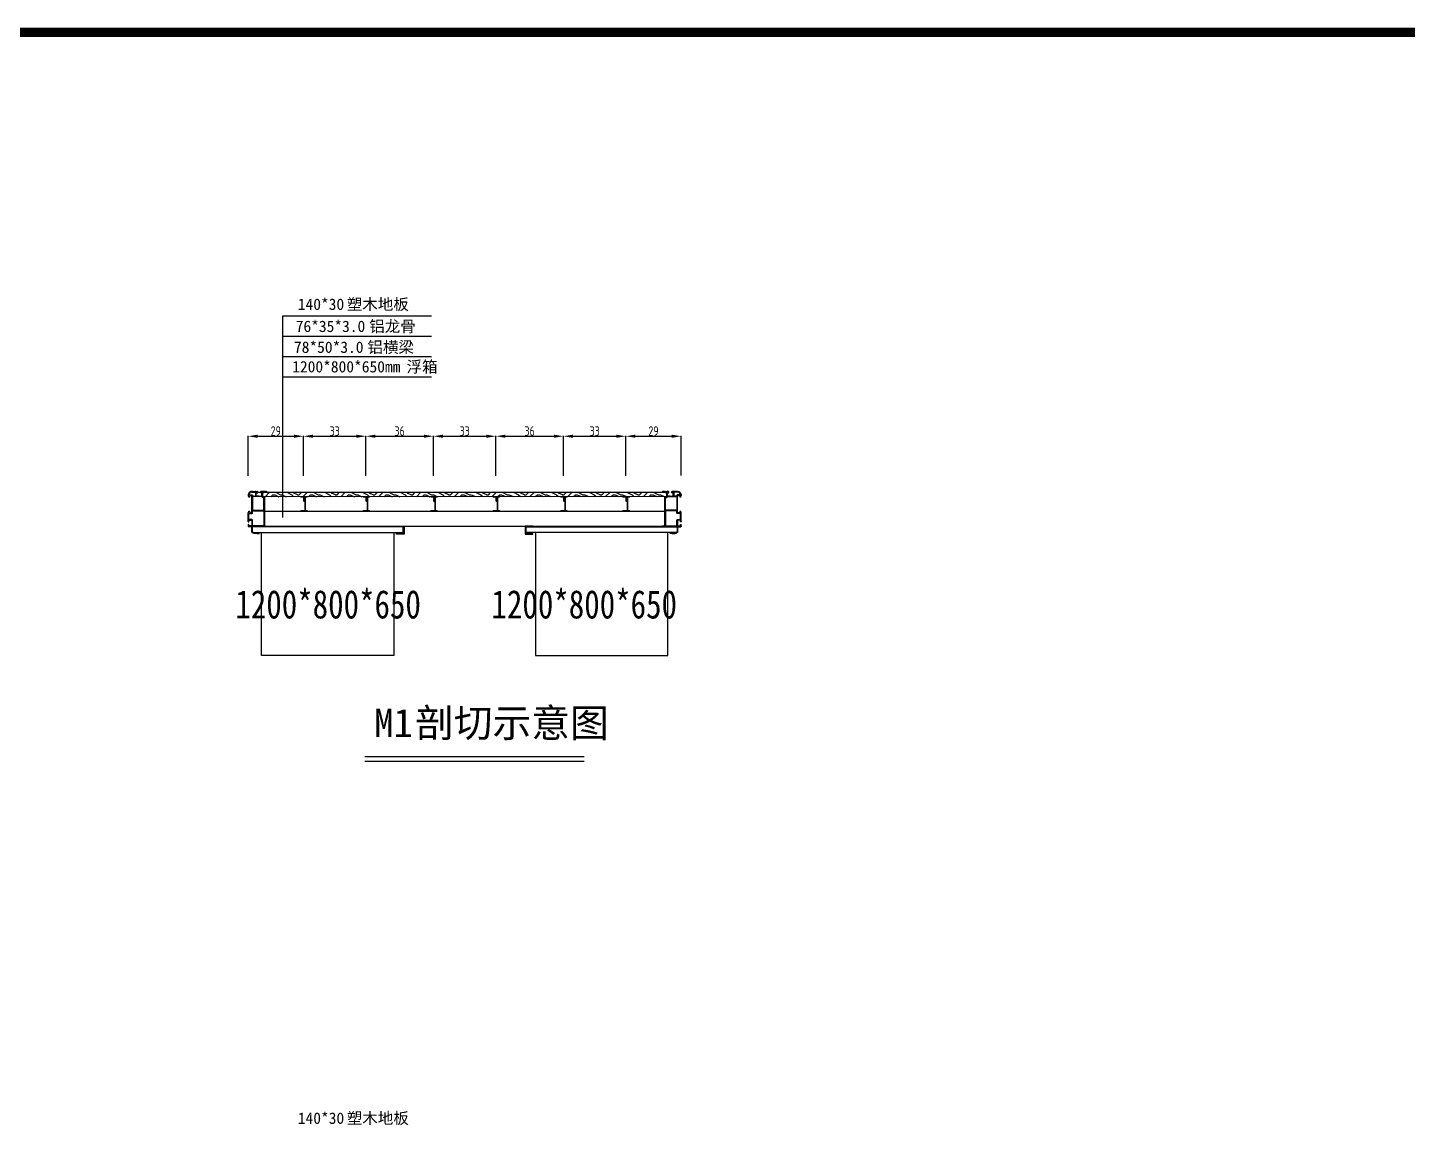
# Model space of a CAD drawing. Header units: inches. Extents: x 23 to 68, y 10 to 115.
# Drawn here: x 39.05 to 46.35, y 45.72 to 51.53 of the extents above; entities that cross this region are included whole.
import ezdxf

# ---------------------------------------------------------------- set-up
doc = ezdxf.new("R2010")
doc.units = ezdxf.units.IN
doc.header["$LTSCALE"] = 1000
doc.header["$MEASUREMENT"] = 0
for name, color, linetype in [('PUB_TEXT', 7, 'Continuous'), ('W-WOOD_FLOOR木地板', 30, 'Continuous'), ('浮箱名称', 3, 'Continuous')]:
    doc.layers.add(name, color=color, linetype=linetype)
doc.layers.add('结构', color=52, linetype='Continuous', lineweight=18)
doc.layers.add('铝龙骨', color=7, linetype='Continuous', lineweight=9)
doc.styles.add('TSSD_Dimension', font='tssdeng.shx', dxfattribs={"width": 0.8, "bigfont": 'hztxt.shx'})
doc.styles.add('黑体', font='')
doc.styles.get('黑体').set_extended_font_data('SimHei')
doc.dimstyles.new('副本 TSSD_200_1_3.5小', dxfattribs={"dimtxt": 0.05, "dimasz": 0.05, "dimexe": 0.0025, "dimexo": 0.00625, "dimgap": 0.0025, "dimtad": 1, "dimdec": 0, "dimlfac": 100, "dimzin": 0, "dimdsep": 46, "dimtxsty": 'TSSD_Dimension', "dimcen": 0, "dimdle": 0.0025, "dimclrd": 3, "dimclre": 3, "dimclrt": 7, "dimadec": 1, "dimazin": 0, "dimtfac": 1, "dimtdec": 0, "dimtix": 1, "dimtmove": 2, "dimatfit": 3, "dimfxl": 5, "dimfxlon": 1, "dimtolj": 1, "dimtzin": 0, "dimarcsym": 0})

# ---------------------------------------------------------------- blocks, each defined once
blk = doc.blocks.new('sdfsdfsdfsdf')
at = {"color": 3, "lineweight": -3}
for p, q in [((44.0057, 38.2838), (44.0034, 38.2838)), ((44.0085, 38.2832), (44.0088, 38.2837)), ((44.009, 38.2542), (44.009, 38.2166)), ((44.0099, 38.2837), (44.0102, 38.2832)), ((44.0105, 38.2832), (44.0108, 38.2837)), ((44.0125, 38.2832), (44.0128, 38.2837)), ((44.0261, 38.2838), (44.021, 38.2838)), ((44.0316, 38.2769), (44.0316, 38.2813)), ((44.0457, 38.2813), (44.0457, 38.2769)), ((44.0563, 38.2838), (44.0512, 38.2838)), ((44.0563, 38.2838), (44.0545, 38.2838)), ((44.0568, 38.2832), (44.0565, 38.2837)), ((44.0588, 38.2832), (44.0585, 38.2837)), ((44.0594, 38.2837), (44.0591, 38.2832)), ((44.0718, 38.2587), (44.0592, 38.2587)), ((44.0608, 38.2832), (44.0605, 38.2837)), ((44.0773, 38.2166), (44.0773, 38.2597)), ((44.0964, 38.1511), (44.0964, 38.1699)), ((44.009, 38.1499), (44.009, 38.1006))]:
    blk.add_line(p, q, dxfattribs=at)
for points in [[(43.996, 38.2813), (43.996, 38.281, 0.414214), (43.9962, 38.2808), (44.0191, 38.2808)], [(44.0057, 38.2838, -0.198912), (44.0059, 38.2837), (44.0062, 38.2832)], [(44.0065, 38.2832), (44.0068, 38.2837, -0.198912), (44.0069, 38.2838), (44.0078, 38.2838, -0.198912), (44.0079, 38.2837), (44.0082, 38.2832)], [(44.0089, 38.2838), (44.0098, 38.2838, -0.198912), (44.0099, 38.2837)], [(44.009, 38.2542, -0.414214), (44.01, 38.2552), (44.0191, 38.2552, 0.414214), (44.0201, 38.2562), (44.0201, 38.2798, 0.414214), (44.0191, 38.2808)], [(44.0109, 38.2838), (44.0118, 38.2838, -0.198912), (44.0119, 38.2837), (44.0122, 38.2832)], [(44.0129, 38.2838), (44.0138, 38.2838, -0.198912), (44.0139, 38.2837), (44.0142, 38.2832)], [(44.0145, 38.2832), (44.0148, 38.2837, -0.198912), (44.0149, 38.2838), (44.0158, 38.2838, -0.198912), (44.0159, 38.2837), (44.0162, 38.2832)], [(44.0165, 38.2832), (44.0168, 38.2837, -0.198912), (44.017, 38.2838), (44.0178, 38.2838, -0.198912), (44.0179, 38.2837), (44.0182, 38.2832)], [(44.0185, 38.2832), (44.0188, 38.2837, -0.198912), (44.019, 38.2838), (44.0198, 38.2838, -0.198912), (44.0199, 38.2837), (44.0202, 38.2832)], [(44.0205, 38.2832), (44.0208, 38.2837, -0.198912), (44.021, 38.2838), (44.0228, 38.2838)], [(44.0381, 38.2587), (44.0246, 38.2587, -0.414214), (44.0236, 38.2597), (44.0236, 38.2757, -0.414214), (44.0246, 38.2767), (44.0314, 38.2767)], [(44.0381, 38.2587, -0.198912), (44.0382, 38.2586), (44.0385, 38.2583, 0.414214), (44.0388, 38.2583), (44.0391, 38.2586, -0.198912), (44.0392, 38.2587)], [(44.0392, 38.2587), (44.0527, 38.2587, 0.414214), (44.0537, 38.2597), (44.0537, 38.2757, 0.414214), (44.0527, 38.2767), (44.0459, 38.2767)], [(44.0583, 38.2838), (44.0575, 38.2838, 0.198912), (44.0574, 38.2837), (44.0571, 38.2832)], [(44.0763, 38.2798), (44.0763, 38.2798), (44.0602, 38.2798, 0.414214), (44.0572, 38.2767), (44.0572, 38.2607, 0.414518), (44.0592, 38.2587)], [(44.0605, 38.2837, 0.198912), (44.0604, 38.2838), (44.0595, 38.2838)], [(44.0628, 38.2832), (44.0625, 38.2837, 0.198912), (44.0624, 38.2838), (44.0615, 38.2838, 0.198912), (44.0614, 38.2837), (44.0611, 38.2832)], [(44.0648, 38.2832), (44.0645, 38.2837, 0.198912), (44.0644, 38.2838), (44.0635, 38.2838, 0.198912), (44.0634, 38.2837), (44.0631, 38.2832)], [(44.0668, 38.2832), (44.0665, 38.2837, 0.198912), (44.0664, 38.2838), (44.0655, 38.2838, 0.198912), (44.0654, 38.2837), (44.0651, 38.2832)], [(44.0688, 38.2832), (44.0685, 38.2837, 0.198912), (44.0684, 38.2838), (44.0675, 38.2838, 0.198912), (44.0674, 38.2837), (44.0671, 38.2832)], [(44.0708, 38.2832), (44.0705, 38.2837, 0.198912), (44.0704, 38.2838), (44.0696, 38.2838, 0.198912), (44.0694, 38.2837), (44.0691, 38.2832)], [(44.0716, 38.2838, 0.198912), (44.0714, 38.2837), (44.0711, 38.2832)], [(44.0923, 38.2647), (44.0923, 38.2647), (44.0758, 38.2647, 0.414214), (44.0738, 38.2627), (44.0738, 38.2607, -0.413909), (44.0718, 38.2587)], [(44.0763, 38.2838, -0.414214), (44.0964, 38.2637), (44.0964, 38.2621)], [(44.0793, 38.2617), (44.0862, 38.2617, -0.362489), (44.0872, 38.2609), (44.0886, 38.2535)], [(44.009, 38.1786), (44.009, 38.1006, -2.414214), (44.0085, 38.1), (43.997, 38.1, 0.414214), (43.996, 38.099), (43.996, 38.098, 0.414214), (43.997, 38.097)], [(44.0091, 38.2164), (44.0094, 38.2161, -0.414214), (44.0094, 38.2159), (44.0091, 38.2156, 0.198912), (44.009, 38.2154), (44.009, 38.2154), (44.009, 38.1511)], [(44.0773, 38.2166, -0.198912), (44.0772, 38.2164), (44.0769, 38.2161, 0.414214), (44.0769, 38.2159), (44.0772, 38.2156, -0.198912), (44.0773, 38.2154)], [(44.0897, 38.1794, 0.403535), (44.0886, 38.1785), (44.0872, 38.1711, -0.362489), (44.0862, 38.1703), (44.0793, 38.1703, -0.414214), (44.0773, 38.1723), (44.0773, 38.2154)], [(43.997, 38.097), (44.0723, 38.097, -0.414214), (44.0743, 38.095), (44.0743, 38.0729, -0.414214), (44.0653, 38.0639)], [(44.0091, 38.1509), (44.0094, 38.1506, -0.414214), (44.0094, 38.1504), (44.0091, 38.1501)], [(44.0653, 38.0609, 0.414214), (44.0773, 38.0729), (44.0773, 38.095, -0.414214), (44.0793, 38.097), (44.0944, 38.097)], [(44.0924, 38.1228), (44.0924, 38.1297, 0.414214), (44.0914, 38.1307), (44.0783, 38.1307, 0.414214), (44.0773, 38.1297), (44.0773, 38.1162, -0.198912), (44.0773, 38.1161), (44.077, 38.1158, 0.414214), (44.077, 38.1155), (44.0773, 38.1152, -0.198912), (44.0773, 38.115), (44.0773, 38.1016, 0.414214), (44.0783, 38.1006), (44.0914, 38.1006, 0.414214), (44.0924, 38.1016), (44.0924, 38.1084)], [(44.0964, 38.1251, -0.414214), (44.0939, 38.1226), (44.0926, 38.1226, -0.414214), (44.0924, 38.1228)], [(44.0924, 38.1084, -0.414214), (44.0926, 38.1086), (44.0939, 38.1086)], [(44.0964, 38.1031), (44.0964, 38.099, -0.414214), (44.0944, 38.097)], [(44.0964, 38.1511, -0.198912), (44.0963, 38.1509), (44.096, 38.1506, 0.414214), (44.096, 38.1504), (44.0963, 38.1501, -0.198912), (44.0964, 38.1499)], [(44.0486, 38.061), (44.0483, 38.0613, 0.414214), (44.0481, 38.0613), (44.0478, 38.061, -0.198912), (44.0476, 38.0609), (44.0392, 38.0609, -0.414214), (44.0382, 38.0619), (44.0382, 38.0629, -0.414214), (44.0392, 38.0639), (44.0653, 38.0639)], [(44.0486, 38.061, 0.198912), (44.0488, 38.0609), (44.0653, 38.0609)]]:
    blk.add_lwpolyline(points, format="xyb", dxfattribs=at)
for points in [[(44.0206, 38.2516, 0.356394), (44.0235, 38.2541, -0.356394), (44.0255, 38.2557), (44.0708, 38.2557, -0.414214), (44.0738, 38.2526), (44.0738, 38.1854, -0.414214), (44.0718, 38.1834), (44.0156, 38.1834, -0.414214), (44.0126, 38.1864), (44.0126, 38.2486, -0.414214), (44.0156, 38.2516)], [(44.0126, 38.1036, 0.414214), (44.0156, 38.1006), (44.0708, 38.1006, 0.414214), (44.0738, 38.1036), (44.0738, 38.1312, -0.414214), (44.0768, 38.1342), (44.0899, 38.1342, 0.414214), (44.0929, 38.1372), (44.0929, 38.1628, 0.414214), (44.0899, 38.1658), (44.0768, 38.1658, -0.414214), (44.0738, 38.1688), (44.0738, 38.1784, 0.414214), (44.0718, 38.1804), (44.0156, 38.1804, 0.414214), (44.0126, 38.1774)]]:
    blk.add_lwpolyline(points, format="xyb", close=True, dxfattribs=at)
for points in [[(44.0763, 38.2838), (44.0716, 38.2838), (44.0739, 38.2838)], [(44.0964, 38.1251), (44.0964, 38.1356), (44.0964, 38.1499)]]:
    blk.add_lwpolyline(points, dxfattribs=at)
for centre, radius, start, end in [((44.0039, 38.27), 0.0138, 87.61851, 125.16057), ((44.0063, 38.2834), 0.000201, 225, 315), ((44.0083, 38.2834), 0.000201, 225, 315), ((44.0089, 38.2836), 0.000201, 90, 135), ((44.0103, 38.2834), 0.000201, 225, 315), ((44.0109, 38.2836), 0.000201, 90, 135), ((44.0124, 38.2834), 0.000201, 225, 315), ((44.0129, 38.2836), 0.000201, 90, 135), ((44.0144, 38.2834), 0.000201, 225, 315), ((44.0164, 38.2834), 0.000201, 225, 315), ((44.0184, 38.2834), 0.000201, 225, 315), ((44.0204, 38.2834), 0.000201, 225, 315), ((44.0264, 38.2772), 0.00662, 38.30466, 92.80743), ((44.0314, 38.2769), 0.000201, 270, 360), ((44.0509, 38.2772), 0.00662, 87.19257, 141.69534), ((44.0459, 38.2769), 0.000201, 179.72589, 270), ((44.0563, 38.2836), 0.000201, 45, 90), ((44.0569, 38.2834), 0.000201, 225, 315), ((44.0583, 38.2836), 0.000201, 45, 90), ((44.0589, 38.2834), 0.000201, 225, 315), ((44.0595, 38.2836), 0.000201, 90, 135), ((44.0609, 38.2834), 0.000201, 225, 315), ((44.0629, 38.2834), 0.000201, 225, 315), ((44.065, 38.2834), 0.000201, 225, 315), ((44.067, 38.2834), 0.000201, 225, 315), ((44.069, 38.2834), 0.000201, 225, 315), ((44.071, 38.2834), 0.000201, 225, 315), ((44.0764, 38.2637), 0.016, 3.55279, 90.18343), ((44.0793, 38.2597), 0.00201, 90, 180), ((44.0896, 38.2536), 0.001, 190.3, 270), ((44.0865, 38.262), 0.00988, 288.0139, 0.29064), ((44.0092, 38.2166), 0.000201, 180, 225), ((44.0863, 38.1699), 0.0101, 0.29452, 69.95779), ((44.0092, 38.1511), 0.000201, 180, 225), ((44.0092, 38.1499), 0.000201, 135, 180), ((44.0898, 38.1034), 0.00662, 357.19257, 51.69534)]:
    blk.add_arc(centre, radius, start, end, dxfattribs=at)
blk = doc.blocks.new('$matou$00000085')
at = {"color": 0, "lineweight": 5}
for p, q in [((-17.5, 36, 0), (-17.5, 37, 0)), ((-4.3, 33.6, 0), (-4.3, 35, 0)), ((-1.2, 13.2, 0), (-3.5, 13.2, 0))]:
    blk.add_line(p, q, dxfattribs=at)
at = {"color": 0, "lineweight": 0, "ltscale": 0.5}
blk.add_arc((-1.5, 17.2, 0), 4.07, 274.72823, 349.84724, dxfattribs=at)
at = {"layer": '结构', "color": 0, "linetype": 'ByBlock', "lineweight": 0, "ltscale": 0.5}
for p, q in [((-7.2, 38, 0), (-16.5, 38, 0)), ((-16.5, 35, 0), (-8.5, 35, 0)), ((-7.5, -34, 0), (-7.5, 34, 0)), ((-4.7, 33.3, 0), (-4.3, 33.6, 0)), ((-4.3, 33.1, 0), (-4.7, 33.3, 0)), ((-4.7, 31.5, 0), (-4.3, 31.7, 0)), ((-4.3, 31.2, 0), (-4.7, 31.5, 0)), ((-4.3, 31, 0), (-4.7, 30.8, 0)), ((-4.7, 30.8, 0), (-4.3, 30.5, 0)), ((-4.3, 29.2, 0), (-4.7, 29, 0)), ((-4.7, 29, 0), (-4.3, 28.7, 0)), ((-4.3, 27.4, 0), (-4.7, 27.2, 0)), ((-4.7, 27.2, 0), (-4.3, 26.9, 0)), ((-4.3, 25.6, 0), (-4.7, 25.4, 0)), ((-4.7, 25.4, 0), (-4.3, 25.1, 0)), ((-4.3, 23.8, 0), (-4.7, 23.6, 0)), ((-4.7, 23.6, 0), (-4.3, 23.3, 0)), ((-4.3, 22, 0), (-4.7, 21.8, 0)), ((-4.7, 21.8, 0), (-4.3, 21.5, 0)), ((-4.3, 20.2, 0), (-4.7, 20, 0)), ((-4.7, 20, 0), (-4.3, 19.7, 0)), ((-4.5, -34, 0), (-4.5, 12.2, 0)), ((-4.3, 31.7, 0), (-4.3, 33.1, 0)), ((-4.3, 31.3, 0), (-4.3, 31, 0)), ((-4.3, 30.5, 0), (-4.3, 29.2, 0)), ((-4.3, 28.7, 0), (-4.3, 27.4, 0)), ((-4.3, 26.9, 0), (-4.3, 25.6, 0)), ((-4.3, 25.1, 0), (-4.3, 23.8, 0)), ((-4.3, 23.3, 0), (-4.3, 22, 0)), ((-4.3, 21.5, 0), (-4.3, 20.2, 0)), ((-4.3, 19.7, 0), (-4.3, 19.2, 0)), ((-0.7, 33.6, 0), (-0.7, 35, 0)), ((-0.3, 33.3, 0), (-0.7, 33.6, 0)), ((-0.7, 33.1, 0), (-0.3, 33.3, 0)), ((-0.7, 31.7, 0), (-0.7, 33.1, 0)), ((-0.3, 31.5, 0), (-0.7, 31.7, 0)), ((-0.7, 31.2, 0), (-0.3, 31.5, 0)), ((-0.7, 29.9, 0), (-0.7, 31.2, 0)), ((-0.3, 29.7, 0), (-0.7, 29.9, 0)), ((-0.7, 29.4, 0), (-0.3, 29.7, 0)), ((-0.7, 28.1, 0), (-0.7, 29.4, 0)), ((-0.3, 27.9, 0), (-0.7, 28.1, 0)), ((-0.7, 27.6, 0), (-0.3, 27.9, 0)), ((-0.7, 26.3, 0), (-0.7, 27.6, 0)), ((-0.3, 26.1, 0), (-0.7, 26.3, 0)), ((-0.7, 25.8, 0), (-0.3, 26.1, 0)), ((-0.7, 24.5, 0), (-0.7, 25.8, 0)), ((-0.3, 24.3, 0), (-0.7, 24.5, 0)), ((-0.7, 24, 0), (-0.3, 24.3, 0)), ((-0.7, 22.7, 0), (-0.7, 24, 0)), ((-0.3, 22.5, 0), (-0.7, 22.7, 0)), ((-0.7, 22.2, 0), (-0.3, 22.5, 0)), ((-0.7, 22.2, 0), (-0.7, 22.2, 0)), ((-0.7, 21, 0), (-0.7, 22.2, 0)), ((-0.3, 20.7, 0), (-0.7, 21, 0)), ((-0.7, 20.5, 0), (-0.3, 20.7, 0)), ((-0.7, 19.2, 0), (-0.7, 20.5, 0)), ((2.2, 38, 0), (16.5, 38, 0)), ((2.5, 34, 0), (2.5, 16.5, 0)), ((16.5, 35, 0), (3.5, 35, 0)), ((17.5, 37, 0), (17.5, 36, 0)), ((-17.5, -37.5, 0), (-17.5, -35.5, 0)), ((-17, -35, 0), (-8.5, -35, 0)), ((17, -38, 0), (-17, -38, 0)), ((-3.5, -35, 0), (17, -35, 0)), ((17.5, -35.5, 0), (17.5, -37.5, 0))]:
    blk.add_line(p, q, dxfattribs=at)
for centre, radius, start, end in [((-16.5, 37, 0), 1, 90, 180), ((-16.5, 36, 0), 1, 180, 270), ((-8.5, 34, 0), 1, 0, 90), ((-7.2, 35, 0), 3, 0, 90.00167), ((-3.5, 12.2, 0), 1, 90, 180), ((-2.5, 19.2, 0), 1.75, 180, 0), ((2.2, 35, 0), 3, 89.99833, 180), ((3.5, 34, 0), 1, 90, 180), ((16.5, 37, 0), 1, 0, 90), ((16.5, 36, 0), 1, 270, 360), ((-17, -35.5, 0), 0.5, 90, 180), ((-17, -37.5, 0), 0.5, 180, 270), ((-8.5, -34, 0), 1, 270, 0), ((-3.5, -34, 0), 1, 180, 270), ((17, -35.5, 0), 0.5, 0, 90), ((17, -37.5, 0), 0.5, 270, 0)]:
    blk.add_arc(centre, radius, start, end, dxfattribs=at)
blk = doc.blocks.new('*D171')
at = {"color": 3, "lineweight": -2, "transparency": 16777216}
for p, q in [((40.2169, 49.1649), (40.2169, 49.3771)), ((40.2669, 49.3746), (40.4595, 49.3746)), ((40.5095, 49.1649), (40.5095, 49.3771))]:
    blk.add_line(p, q, dxfattribs=at)
at = {"color": 3, "transparency": 16777216}
for points in [[(40.2669, 49.3829), (40.2669, 49.3663), (40.2169, 49.3746)], [(40.4595, 49.3829), (40.4595, 49.3663), (40.5095, 49.3746)]]:
    blk.add_solid(points, dxfattribs=at)
at = {"layer": 'Defpoints', "color": 0, "transparency": 16777216}
for p in [(40.5095, 49.3746), (40.2169, 49.1587), (40.5095, 49.1587)]:
    blk.add_point(p, dxfattribs=at)
at = {"color": 7, "transparency": 16777216, "insert": (40.3632, 49.4021), "char_height": 0.05, "attachment_point": 5, "style": 'TSSD_Dimension'}
blk.add_mtext('\\A1;29', dxfattribs=at)
blk = doc.blocks.new('*D172')
at = {"color": 3, "lineweight": -2, "transparency": 16777216}
for p, q in [((40.5095, 49.1649), (40.5095, 49.3771)), ((40.5595, 49.3746), (40.7895, 49.3746)), ((40.8395, 49.1649), (40.8395, 49.3771))]:
    blk.add_line(p, q, dxfattribs=at)
at = {"color": 3, "transparency": 16777216}
for points in [[(40.5595, 49.3829), (40.5595, 49.3663), (40.5095, 49.3746)], [(40.7895, 49.3829), (40.7895, 49.3663), (40.8395, 49.3746)]]:
    blk.add_solid(points, dxfattribs=at)
at = {"layer": 'Defpoints', "color": 0, "transparency": 16777216}
for p in [(40.8395, 49.3746), (40.5095, 49.1587), (40.8395, 49.1587)]:
    blk.add_point(p, dxfattribs=at)
at = {"color": 7, "transparency": 16777216, "insert": (40.6745, 49.4021), "char_height": 0.05, "attachment_point": 5, "style": 'TSSD_Dimension'}
blk.add_mtext('\\A1;33', dxfattribs=at)
blk = doc.blocks.new('*D173')
at = {"color": 3, "lineweight": -2, "transparency": 16777216}
for p, q in [((40.8395, 49.1649), (40.8395, 49.3771)), ((40.8895, 49.3746), (41.1469, 49.3746)), ((41.1969, 49.1649), (41.1969, 49.3771))]:
    blk.add_line(p, q, dxfattribs=at)
at = {"color": 3, "transparency": 16777216}
for points in [[(40.8895, 49.3829), (40.8895, 49.3663), (40.8395, 49.3746)], [(41.1469, 49.3829), (41.1469, 49.3663), (41.1969, 49.3746)]]:
    blk.add_solid(points, dxfattribs=at)
at = {"layer": 'Defpoints', "color": 0, "transparency": 16777216}
for p in [(41.1969, 49.3746), (40.8395, 49.1587), (41.1969, 49.1587)]:
    blk.add_point(p, dxfattribs=at)
at = {"color": 7, "transparency": 16777216, "insert": (41.0182, 49.4021), "char_height": 0.05, "attachment_point": 5, "style": 'TSSD_Dimension'}
blk.add_mtext('\\A1;36', dxfattribs=at)
blk = doc.blocks.new('*D174')
at = {"color": 3, "lineweight": -2, "transparency": 16777216}
for p, q in [((41.1969, 49.1649), (41.1969, 49.3771)), ((41.2469, 49.3746), (41.4769, 49.3746)), ((41.5269, 49.1649), (41.5269, 49.3771))]:
    blk.add_line(p, q, dxfattribs=at)
at = {"color": 3, "transparency": 16777216}
for points in [[(41.2469, 49.3829), (41.2469, 49.3663), (41.1969, 49.3746)], [(41.4769, 49.3829), (41.4769, 49.3663), (41.5269, 49.3746)]]:
    blk.add_solid(points, dxfattribs=at)
at = {"layer": 'Defpoints', "color": 0, "transparency": 16777216}
for p in [(41.5269, 49.3746), (41.1969, 49.1587), (41.5269, 49.1587)]:
    blk.add_point(p, dxfattribs=at)
at = {"color": 7, "transparency": 16777216, "insert": (41.3619, 49.4021), "char_height": 0.05, "attachment_point": 5, "style": 'TSSD_Dimension'}
blk.add_mtext('\\A1;33', dxfattribs=at)
blk = doc.blocks.new('*D175')
at = {"color": 3, "lineweight": -2, "transparency": 16777216}
for p, q in [((41.5269, 49.1649), (41.5269, 49.3771)), ((41.5769, 49.3746), (41.8343, 49.3746)), ((41.8843, 49.1649), (41.8843, 49.3771))]:
    blk.add_line(p, q, dxfattribs=at)
at = {"color": 3, "transparency": 16777216}
for points in [[(41.5769, 49.3829), (41.5769, 49.3663), (41.5269, 49.3746)], [(41.8343, 49.3829), (41.8343, 49.3663), (41.8843, 49.3746)]]:
    blk.add_solid(points, dxfattribs=at)
at = {"layer": 'Defpoints', "color": 0, "transparency": 16777216}
for p in [(41.8843, 49.3746), (41.5269, 49.1587), (41.8843, 49.1587)]:
    blk.add_point(p, dxfattribs=at)
at = {"color": 7, "transparency": 16777216, "insert": (41.7056, 49.4021), "char_height": 0.05, "attachment_point": 5, "style": 'TSSD_Dimension'}
blk.add_mtext('\\A1;36', dxfattribs=at)
blk = doc.blocks.new('*D176')
at = {"color": 3, "lineweight": -2, "transparency": 16777216}
for p, q in [((41.8843, 49.1649), (41.8843, 49.3771)), ((41.9343, 49.3746), (42.1643, 49.3746)), ((42.2143, 49.1649), (42.2143, 49.3771))]:
    blk.add_line(p, q, dxfattribs=at)
at = {"color": 3, "transparency": 16777216}
for points in [[(41.9343, 49.3829), (41.9343, 49.3663), (41.8843, 49.3746)], [(42.1643, 49.3829), (42.1643, 49.3663), (42.2143, 49.3746)]]:
    blk.add_solid(points, dxfattribs=at)
at = {"layer": 'Defpoints', "color": 0, "transparency": 16777216}
for p in [(42.2143, 49.3746), (41.8843, 49.1587), (42.2143, 49.1587)]:
    blk.add_point(p, dxfattribs=at)
at = {"color": 7, "transparency": 16777216, "insert": (42.0493, 49.4021), "char_height": 0.05, "attachment_point": 5, "style": 'TSSD_Dimension'}
blk.add_mtext('\\A1;33', dxfattribs=at)
blk = doc.blocks.new('*D177')
at = {"color": 3, "lineweight": -2, "transparency": 16777216}
for p, q in [((42.2143, 49.1649), (42.2143, 49.3771)), ((42.2643, 49.3746), (42.4569, 49.3746)), ((42.5069, 49.167), (42.5069, 49.3771))]:
    blk.add_line(p, q, dxfattribs=at)
at = {"color": 3, "transparency": 16777216}
for points in [[(42.2643, 49.3829), (42.2643, 49.3663), (42.2143, 49.3746)], [(42.4569, 49.3829), (42.4569, 49.3663), (42.5069, 49.3746)]]:
    blk.add_solid(points, dxfattribs=at)
at = {"layer": 'Defpoints', "color": 0, "transparency": 16777216}
for p in [(42.5069, 49.3746), (42.2143, 49.1587), (42.5069, 49.1607)]:
    blk.add_point(p, dxfattribs=at)
at = {"color": 7, "transparency": 16777216, "insert": (42.3606, 49.4021), "char_height": 0.05, "attachment_point": 5, "style": 'TSSD_Dimension'}
blk.add_mtext('\\A1;29', dxfattribs=at)

msp = doc.modelspace()

# ---------------------------------------------------------------- hatches: boundary and pattern name
at = {"layer": 'W-WOOD_FLOOR木地板'}
h = msp.add_hatch(dxfattribs=at)
h.set_pattern_fill('木纹01', color=256, scale=0.05)
h.set_pattern_definition([(360, (-308.923, 223.9154), (0.2, 0.2), [0.01, -0.19]), (360, (-309.063, 223.9354), (0.2, 0.2), [0.02, -0.18]), (360, (-308.933, 223.9454), (0.2, 0.2), [0.01, -0.19]), (360, (-309.053, 223.9654), (0.2, 0.2), [0.01, -0.19]), (360, (-308.933, 223.9754), (0.2, 0.2), [0.01, -0.19]), (360, (-309.043, 223.9854), (0.2, 0.2), [0.01, -0.19]), (360, (-308.933, 223.9954), (0.2, 0.2), [0.01, -0.19]), (360, (-309.043, 224.0154), (0.2, 0.2), [0.01, -0.11, 0.01, -0.07]), (360, (-309.043, 224.0354), (0.2, 0.2), [0.02, -0.1, 0.01, -0.07]), (360, (-309.053, 224.0654), (0.2, 0.2), [0.01, -0.03, 0.01, -0.08, 0.01, -0.06]), (360, (-309.063, 224.0854), (0.2, 0.2), [0.01, -0.04, 0.02, -0.13]), (360, (-308.933, 224.0954), (0.2, 0.2), [0.01, -0.19]), (360, (-309.063, 224.1054), (0.2, 0.2), [0.01, -0.05, 0.01, -0.13]), (45, (-309.083, 223.9154), (5e-17, 0.2), [0.0282842, -0.25455851]), (45, (-308.913, 223.9154), (5e-17, 0.2), [0.05656854, -0.22627417]), (45, (-308.913, 224.0154), (5e-17, 0.2), [0.014142, -0.26870071]), (45, (-309.083, 224.0354), (5e-17, 0.2), [0.0424264, -0.24041631]), (45, (-308.913, 224.0354), (5e-17, 0.2), [0.07071068, -0.21213203]), (45, (-308.913, 224.0654), (5e-17, 0.2), [0.0424264, -0.24041631]), (315, (-308.953, 224.0854), (0.2, -9e-17), [0.014142, -0.26870071]), (315, (-309.023, 223.9254), (0.2, -9e-17), [0.0282842, -0.25455851]), (315, (-309.013, 224.0054), (0.2, -9e-17), [0.0282842, -0.25455851]), (315, (-308.953, 223.9654), (0.2, -9e-17), [0.0282842, -0.25455851]), (315, (-308.963, 224.0454), (0.2, -9e-17), [0.0282842, -0.25455851]), (315, (-308.953, 224.0654), (0.2, -9e-17), [0.0424264, -0.24041631]), (315, (-309.003, 223.9454), (0.2, -9e-17), [0.0424264, -0.24041631]), (315, (-308.973, 223.9554), (0.2, -9e-17), [0.0424264, -0.24041631]), (315, (-309.003, 224.0254), (0.2, -9e-17), [0.0424264, -0.24041631]), (315, (-308.983, 224.0354), (0.2, -9e-17), [0.0424264, -0.24041631]), (26.56505, (-309.073, 223.95539), (0.2, 8e-11), [0.02236068, -0.42485292]), (26.56505, (-308.923, 223.94539), (0.2, 8e-11), [0.08944272, -0.35777088]), (26.56505, (-308.923, 223.97539), (0.2, 8e-11), [0.08944272, -0.35777088]), (26.56505, (-308.923, 223.99539), (0.2, 8e-11), [0.0894428, -0.134, 0.044722, -0.179048795]), (26.56505, (-308.903, 224.02539), (0.2, 8e-11), [0.02236068, -0.42485292]), (26.56505, (-309.083, 224.09539), (0.2, 8e-11), [0.02236068, -0.42485292]), (26.56505, (-308.923, 224.09539), (0.2, 8e-11), [0.04472136, -0.40249224]), (333.43495, (-308.973, 223.91539), (0.2, -8e-11), [0.04472136, -0.40249224]), (333.43495, (-309.043, 223.96539), (0.2, -8e-11), [0.04472136, -0.40249224]), (333.43495, (-309.043, 223.93539), (0.2, -8e-11), [0.02236068, -0.42485224]), (333.43495, (-309.033, 223.98539), (0.2, -8e-11), [0.06708204, -0.38013156]), (333.43495, (-308.993, 223.98539), (0.2, -8e-11), [0.04472136, -0.40249224]), (333.43495, (-308.973, 223.99539), (0.2, -8e-11), [0.04472136, -0.40249224]), (333.43495, (-309.033, 224.01539), (0.2, -8e-11), [0.02236068, -0.42485224]), (333.43495, (-309.023, 224.03539), (0.2, -8e-11), [0.02236068, -0.42485224]), (333.43495, (-308.943, 224.07539), (0.2, -8e-11), [0.02236068, -0.42485224]), (333.43495, (-308.953, 224.00539), (0.2, -8e-11), [0.02236068, -0.42485224]), (333.43495, (-309.043, 224.06539), (0.2, -8e-11), [0.06708204, -0.38013156]), (333.43495, (-309.053, 224.08539), (0.2, -8e-11), [0.04472136, -0.40249224]), (333.43495, (-308.943, 224.02539), (0.2, -8e-11), [0.02236, -0.20124, 0.02236, -0.201253595]), (333.43495, (-309.003, 224.06539), (0.2, -8e-11), [0.04472136, -0.40249224]), (333.43495, (-308.993, 224.08539), (0.2, -8e-11), [0.04472136, -0.40249224]), (333.43495, (-309.053, 224.10539), (0.2, -8e-11), [0.04472136, -0.40249224]), (333.43495, (-308.993, 224.10539), (0.2, -8e-11), [0.04472136, -0.40249224])])
h.paths.add_polyline_path([(40.2941, 49.0787), (40.2941, 49.0547), (42.4306, 49.0555), (42.4306, 49.0795)])

# ---------------------------------------------------------------- linework, layer by layer
at = {"color": 3, "lineweight": -3}
for p, q in [((40.236, 49.0161), (40.236, 49.0592)), ((40.2415, 49.0582), (40.254, 49.0582)), ((40.2525, 49.0827), (40.2528, 49.0832)), ((40.2539, 49.0832), (40.2542, 49.0827)), ((40.2545, 49.0827), (40.2548, 49.0832)), ((40.2565, 49.0827), (40.2568, 49.0832)), ((40.2569, 49.0833), (40.2621, 49.0833)), ((40.2569, 49.0833), (40.2588, 49.0833)), ((40.2676, 49.0808), (40.2676, 49.0764)), ((40.2816, 49.0764), (40.2816, 49.0808)), ((40.2872, 49.0833), (40.2923, 49.0833)), ((40.3008, 49.0827), (40.3005, 49.0832)), ((40.3028, 49.0827), (40.3025, 49.0832)), ((40.3034, 49.0832), (40.3031, 49.0827)), ((40.3042, 49.0537), (40.3042, 49.0161)), ((40.3048, 49.0827), (40.3045, 49.0832)), ((40.3075, 49.0833), (40.3099, 49.0833)), ((40.2169, 48.9506), (40.2169, 48.9694)), ((40.3042, 48.9494), (40.3042, 48.9001))]:
    msp.add_line(p, q, dxfattribs=at)
at = {"color": 0}
msp.add_line((40.2676, 49.0786), (40.2816, 49.0786), dxfattribs=at)
at = {"color": 1, "lineweight": -3}
for p, q in [((40.3042, 48.9788), (42.4195, 48.9788)), ((40.3042, 48.8995), (42.4195, 48.8995))]:
    msp.add_line(p, q, dxfattribs=at)
at = {"linetype": 'Continuous', "lineweight": 18, "const_width": 0.05}
msp.add_lwpolyline([(24.5407, 51.5096), (53.1012, 51.5096), (53.1012, 31.5096), (24.5407, 31.5096)], close=True, dxfattribs=at)
at = {"color": 3}
for points in [[(40.4007, 48.9446), (40.4007, 50.0116), (41.1872, 50.0116)], [(40.4007, 49.9037), (41.1872, 49.9037)], [(40.4007, 49.7959), (41.1872, 49.7959)], [(40.4007, 49.6881), (41.1872, 49.6881)]]:
    msp.add_lwpolyline(points, dxfattribs=at)
at = {"color": 3, "lineweight": -3}
for points in [[(40.237, 49.0833, 0.414214), (40.2169, 49.0632), (40.2169, 49.0616)], [(40.2209, 49.0642), (40.2209, 49.0642), (40.2375, 49.0642, -0.414214), (40.2395, 49.0622), (40.2395, 49.0602, 0.413909), (40.2415, 49.0582)], [(40.234, 49.0612), (40.227, 49.0612, 0.362489), (40.226, 49.0604), (40.2247, 49.053)], [(40.237, 49.0793), (40.237, 49.0793), (40.253, 49.0793, -0.414214), (40.256, 49.0762), (40.256, 49.0602, -0.414518), (40.254, 49.0582)], [(40.2417, 49.0833, -0.198912), (40.2418, 49.0832), (40.2421, 49.0827)], [(40.2424, 49.0827), (40.2427, 49.0832, -0.198912), (40.2429, 49.0833), (40.2437, 49.0833, -0.198912), (40.2439, 49.0832), (40.2442, 49.0827)], [(40.2444, 49.0827), (40.2447, 49.0832, -0.198912), (40.2449, 49.0833), (40.2457, 49.0833, -0.198912), (40.2459, 49.0832), (40.2462, 49.0827)], [(40.2464, 49.0827), (40.2467, 49.0832, -0.198912), (40.2469, 49.0833), (40.2477, 49.0833, -0.198912), (40.2479, 49.0832), (40.2482, 49.0827)], [(40.2485, 49.0827), (40.2488, 49.0832, -0.198912), (40.2489, 49.0833), (40.2497, 49.0833, -0.198912), (40.2499, 49.0832), (40.2502, 49.0827)], [(40.2505, 49.0827), (40.2508, 49.0832, -0.198912), (40.2509, 49.0833), (40.2517, 49.0833, -0.198912), (40.2519, 49.0832), (40.2522, 49.0827)], [(40.2528, 49.0832, -0.198912), (40.2529, 49.0833), (40.2538, 49.0833)], [(40.2549, 49.0833), (40.2558, 49.0833, -0.198912), (40.2559, 49.0832), (40.2562, 49.0827)], [(40.274, 49.0582), (40.2606, 49.0582, -0.414214), (40.2596, 49.0592), (40.2596, 49.0752, -0.414214), (40.2606, 49.0762), (40.2674, 49.0762)], [(40.2752, 49.0582, 0.198912), (40.2751, 49.0581), (40.2748, 49.0578, -0.414214), (40.2745, 49.0578), (40.2742, 49.0581, 0.198912), (40.274, 49.0582)], [(40.2752, 49.0582), (40.2887, 49.0582, 0.414214), (40.2897, 49.0592), (40.2897, 49.0752, 0.414214), (40.2887, 49.0762), (40.2818, 49.0762)], [(40.2927, 49.0827), (40.2924, 49.0832, 0.198912), (40.2923, 49.0833), (40.2905, 49.0833)], [(40.2947, 49.0827), (40.2944, 49.0832, 0.198912), (40.2943, 49.0833), (40.2935, 49.0833, 0.198912), (40.2933, 49.0832), (40.293, 49.0827)], [(40.3042, 49.0537, 0.414214), (40.3032, 49.0547), (40.2942, 49.0547, -0.414214), (40.2932, 49.0557), (40.2932, 49.0793, -0.414214), (40.2942, 49.0803)], [(40.3173, 49.0808), (40.3173, 49.0805, -0.414214), (40.3171, 49.0803), (40.2942, 49.0803)], [(40.2968, 49.0827), (40.2965, 49.0832, 0.198912), (40.2963, 49.0833), (40.2955, 49.0833, 0.198912), (40.2953, 49.0832), (40.295, 49.0827)], [(40.2988, 49.0827), (40.2985, 49.0832, 0.198912), (40.2983, 49.0833), (40.2975, 49.0833, 0.198912), (40.2973, 49.0832), (40.297, 49.0827)], [(40.3003, 49.0833), (40.2995, 49.0833, 0.198912), (40.2993, 49.0832), (40.299, 49.0827)], [(40.3023, 49.0833), (40.3015, 49.0833, 0.198912), (40.3014, 49.0832), (40.3011, 49.0827)], [(40.3043, 49.0833), (40.3035, 49.0833, 0.198912), (40.3034, 49.0832)], [(40.3068, 49.0827), (40.3065, 49.0832, 0.198912), (40.3063, 49.0833), (40.3055, 49.0833, 0.198912), (40.3054, 49.0832), (40.3051, 49.0827)], [(40.3075, 49.0833, 0.198912), (40.3074, 49.0832), (40.3071, 49.0827)], [(40.2235, 48.9789, -0.403535), (40.2247, 48.978), (40.226, 48.9706, 0.362489), (40.227, 48.9698), (40.234, 48.9698, 0.414214), (40.236, 48.9718), (40.236, 49.0149)], [(40.236, 49.0161, 0.198912), (40.236, 49.0159), (40.2363, 49.0156, -0.414214), (40.2363, 49.0154), (40.236, 49.0151, 0.198912), (40.236, 49.0149)], [(40.3042, 48.9781), (40.3042, 48.9001, 2.414214), (40.3047, 48.8995), (40.3163, 48.8995, -0.414214), (40.3173, 48.8985), (40.3173, 48.8975, -0.414214), (40.3163, 48.8965)], [(40.3042, 49.0159), (40.3039, 49.0156, 0.414214), (40.3039, 49.0154), (40.3042, 49.0151, -0.198912), (40.3042, 49.0149), (40.3042, 49.0149), (40.3042, 48.9506)], [(40.2169, 48.9506, 0.198912), (40.2169, 48.9504), (40.2172, 48.9501, -0.414214), (40.2172, 48.9499), (40.2169, 48.9496, 0.198912), (40.2169, 48.9494)], [(40.2169, 48.9246, 0.414214), (40.2194, 48.9221), (40.2207, 48.9221, 0.414214), (40.2209, 48.9223)], [(40.2169, 48.9026), (40.2169, 48.8985, 0.414214), (40.2189, 48.8965)], [(40.248, 48.8604, -0.414214), (40.236, 48.8724), (40.236, 48.8945, 0.414214), (40.2339, 48.8965), (40.2189, 48.8965)], [(40.2209, 48.9079, 0.414214), (40.2207, 48.9081), (40.2194, 48.9081)], [(40.2209, 48.9223), (40.2209, 48.9292, -0.414214), (40.2219, 48.9302), (40.235, 48.9302, -0.414214), (40.236, 48.9292), (40.236, 48.9157, 0.198912), (40.236, 48.9156), (40.2363, 48.9153, -0.414214), (40.2363, 48.915), (40.236, 48.9147, 0.198912), (40.236, 48.9145), (40.236, 48.9011, -0.414214), (40.235, 48.9001), (40.2219, 48.9001, -0.414214), (40.2209, 48.9011), (40.2209, 48.9079)], [(40.3163, 48.8965), (40.241, 48.8965, 0.414214), (40.239, 48.8945), (40.239, 48.8724, 0.414214), (40.248, 48.8634)], [(40.3042, 48.9504), (40.3039, 48.9501, 0.414214), (40.3039, 48.9499), (40.3042, 48.9496)], [(40.2646, 48.8605), (40.2649, 48.8608, -0.414214), (40.2652, 48.8608), (40.2655, 48.8605, 0.198912), (40.2657, 48.8604), (40.2741, 48.8604, 0.414214), (40.2751, 48.8614), (40.2751, 48.8624, 0.414214), (40.2741, 48.8634), (40.248, 48.8634)], [(40.2646, 48.8605, -0.198912), (40.2645, 48.8604), (40.248, 48.8604)]]:
    msp.add_lwpolyline(points, format="xyb", dxfattribs=at)
for points in [[(40.237, 49.0833), (40.2417, 49.0833), (40.2393, 49.0833)], [(40.2169, 48.9246), (40.2169, 48.9351), (40.2169, 48.9494)]]:
    msp.add_lwpolyline(points, dxfattribs=at)
for points in [[(40.2927, 49.0511, -0.356394), (40.2897, 49.0536, 0.356394), (40.2878, 49.0552), (40.2425, 49.0552, 0.414214), (40.2395, 49.0521), (40.2395, 48.9849, 0.414214), (40.2415, 48.9829), (40.2977, 48.9829, 0.414214), (40.3007, 48.9859), (40.3007, 49.0481, 0.414214), (40.2977, 49.0511)], [(40.3007, 48.9031, -0.414214), (40.2977, 48.9001), (40.2425, 48.9001, -0.414214), (40.2395, 48.9031), (40.2395, 48.9307, 0.414214), (40.2365, 48.9337), (40.2234, 48.9337, -0.414214), (40.2204, 48.9367), (40.2204, 48.9623, -0.414214), (40.2234, 48.9653), (40.2365, 48.9653, 0.414214), (40.2395, 48.9683), (40.2395, 48.9779, -0.414214), (40.2415, 48.9799), (40.2977, 48.9799, -0.414214), (40.3007, 48.9769)]]:
    msp.add_lwpolyline(points, format="xyb", close=True, dxfattribs=at)
at = {"color": 5}
for points in [[(40.237, 48.8955), (40.237, 48.8655), (40.287, 48.8655), (41.0367, 48.8654), (41.0367, 48.8655), (41.0367, 48.8955)], [(42.4868, 48.8955), (42.4868, 48.8655), (42.4368, 48.8655), (41.6871, 48.8654), (41.6871, 48.8655), (41.6871, 48.8955)], [(40.287, 48.8655), (40.987, 48.8655), (40.987, 48.2155), (40.287, 48.2155)], [(42.4368, 48.8655), (41.7368, 48.8655), (41.7368, 48.2155), (42.4368, 48.2155)]]:
    msp.add_lwpolyline(points, close=True, dxfattribs=at)
at = {"color": 4}
for points in [[(41.042, 48.8991), (41.042, 48.8561), (41.002, 48.8561), (41.002, 48.8601), (41.038, 48.8601), (41.038, 48.8951), (41.002, 48.8951), (41.002, 48.8991)], [(41.6817, 48.8991), (41.6817, 48.8561), (41.7217, 48.8561), (41.7217, 48.8601), (41.6857, 48.8601), (41.6857, 48.8951), (41.7217, 48.8951), (41.7217, 48.8991)]]:
    msp.add_lwpolyline(points, close=True, dxfattribs=at)
for points in [[(40.8335, 47.6814), (41.993, 47.6814)], [(40.8335, 47.6569), (41.993, 47.6569)]]:
    msp.add_lwpolyline(points)
at = {"color": 3, "lineweight": -3}
for centre, radius, start, end in [((40.2268, 49.0615), 0.00988, 179.70936, 251.9861), ((40.2369, 49.0632), 0.016, 89.81657, 176.44721), ((40.2237, 49.0532), 0.001, 270, 349.7), ((40.234, 49.0592), 0.00201, 0, 90), ((40.2423, 49.0829), 0.000201, 225, 315), ((40.2443, 49.0829), 0.000201, 225, 315), ((40.2463, 49.0829), 0.000201, 225, 315), ((40.2483, 49.0829), 0.000201, 225, 315), ((40.2503, 49.0829), 0.000201, 225, 315), ((40.2523, 49.0829), 0.000201, 225, 315), ((40.2538, 49.0831), 0.000201, 45, 90), ((40.2543, 49.0829), 0.000201, 225, 315), ((40.2549, 49.0831), 0.000201, 90, 135), ((40.2563, 49.0829), 0.000201, 225, 315), ((40.2569, 49.0831), 0.000201, 90, 135), ((40.2624, 49.0767), 0.00662, 38.30466, 92.80743), ((40.2674, 49.0764), 0.000201, 270, 0.27411), ((40.2868, 49.0767), 0.00662, 87.19257, 141.69534), ((40.2818, 49.0764), 0.000201, 180, 270), ((40.2929, 49.0829), 0.000201, 225, 315), ((40.2949, 49.0829), 0.000201, 225, 315), ((40.2969, 49.0829), 0.000201, 225, 315), ((40.2989, 49.0829), 0.000201, 225, 315), ((40.3003, 49.0831), 0.000201, 45, 90), ((40.3009, 49.0829), 0.000201, 225, 315), ((40.3023, 49.0831), 0.000201, 45, 90), ((40.3029, 49.0829), 0.000201, 225, 315), ((40.3043, 49.0831), 0.000201, 45, 90), ((40.3049, 49.0829), 0.000201, 225, 315), ((40.3069, 49.0829), 0.000201, 225, 315), ((40.3093, 49.0695), 0.0138, 54.83943, 92.38149), ((40.227, 48.9694), 0.0101, 110.04221, 179.70548), ((40.304, 49.0161), 0.000201, 315, 0), ((40.2235, 48.9029), 0.00662, 128.30466, 182.80743), ((40.304, 48.9506), 0.000201, 315, 0), ((40.304, 48.9494), 0.000201, 360, 45)]:
    msp.add_arc(centre, radius, start, end, dxfattribs=at)
at = {"layer": 'W-WOOD_FLOOR木地板'}
msp.add_lwpolyline([(40.2941, 49.0787), (42.4306, 49.0795), (42.4306, 49.0555), (40.2941, 49.0547)], close=True, dxfattribs=at)

# ---------------------------------------------------------------- block references
at = {"color": 3}
msp.add_blockref('sdfsdfsdfsdf', (-1.5895, 10.7995), dxfattribs=at)
at = {"layer": '铝龙骨', "xscale": 0.001, "yscale": -0.001, "zscale": 0.001, "rotation": 180}
for p in [(40.5123, 49.0167), (40.8419, 49.0168), (41.1997, 49.0167), (41.5293, 49.0168), (41.8871, 49.0167), (42.2167, 49.0168)]:
    msp.add_blockref('$matou$00000085', p, dxfattribs=at)

# ---------------------------------------------------------------- texts
at = {"layer": 'PUB_TEXT', "color": 3, "style": '黑体'}
for s, height, p in [('140*30', 0.06008, (40.4796, 50.0423)), ('塑木地板', 0.06008, (40.7388, 50.0423)), ('76*35*3.0', 0.06008, (40.4684, 49.9256)), ('铝龙骨', 0.06008, (40.8573, 49.9256)), ('78*50*3.0', 0.06008, (40.4591, 49.8153)), ('铝横梁', 0.06008, (40.848, 49.8153)), ('1200*800*650mm', 0.060084, (40.4499, 49.712)), ('浮箱', 0.06008, (41.0548, 49.712)), ('140*30', 0.06008, (40.4796, 45.7397)), ('塑木地板', 0.06008, (40.7388, 45.7397))]:
    msp.add_text(s, height=height, dxfattribs=at).set_placement(p)
at = {"layer": 'PUB_TEXT', "style": '黑体'}
for s, p in [('剖切示意图', (41.0996, 47.784)), ('M1', (40.8835, 47.784))]:
    msp.add_text(s, height=0.15021, dxfattribs=at).set_placement(p)
at = {"layer": '浮箱名称', "style": '黑体', "width": 0.8}
for p in [(40.1494, 48.4112), (41.5037, 48.4112)]:
    msp.add_text('1200*800*650', height=0.150211, dxfattribs=at).set_placement(p)

# ---------------------------------------------------------------- dimensions: what is measured, and where the dimension line sits
dim = msp.add_aligned_dim(p1=(40.2169, 49.1587), p2=(40.5095, 49.1587), distance=0.2159, dimstyle='副本 TSSD_200_1_3.5小')
dim.commit()
dim.dimension.update_dxf_attribs({"geometry": '*D171', "text_midpoint": (40.3632, 49.4021)})
for base, p1, p2, picture, middle in [((40.8395, 49.3746), (40.5095, 49.1587), (40.8395, 49.1587), '*D172', (40.6745, 49.4021)), ((41.1969, 49.3746), (40.8395, 49.1587), (41.1969, 49.1587), '*D173', (41.0182, 49.4021)), ((41.5269, 49.3746), (41.1969, 49.1587), (41.5269, 49.1587), '*D174', (41.3619, 49.4021)), ((41.8843, 49.3746), (41.5269, 49.1587), (41.8843, 49.1587), '*D175', (41.7056, 49.4021)), ((42.2143, 49.3746), (41.8843, 49.1587), (42.2143, 49.1587), '*D176', (42.0493, 49.4021)), ((42.5069, 49.3746), (42.2143, 49.1587), (42.5069, 49.1607), '*D177', (42.3606, 49.4021))]:
    dim = msp.add_linear_dim(base=base, p1=p1, p2=p2, angle=180, dimstyle='副本 TSSD_200_1_3.5小')
    dim.commit()
    dim.dimension.update_dxf_attribs({"geometry": picture, "text_midpoint": middle})

doc.saveas('drawing.dxf')
